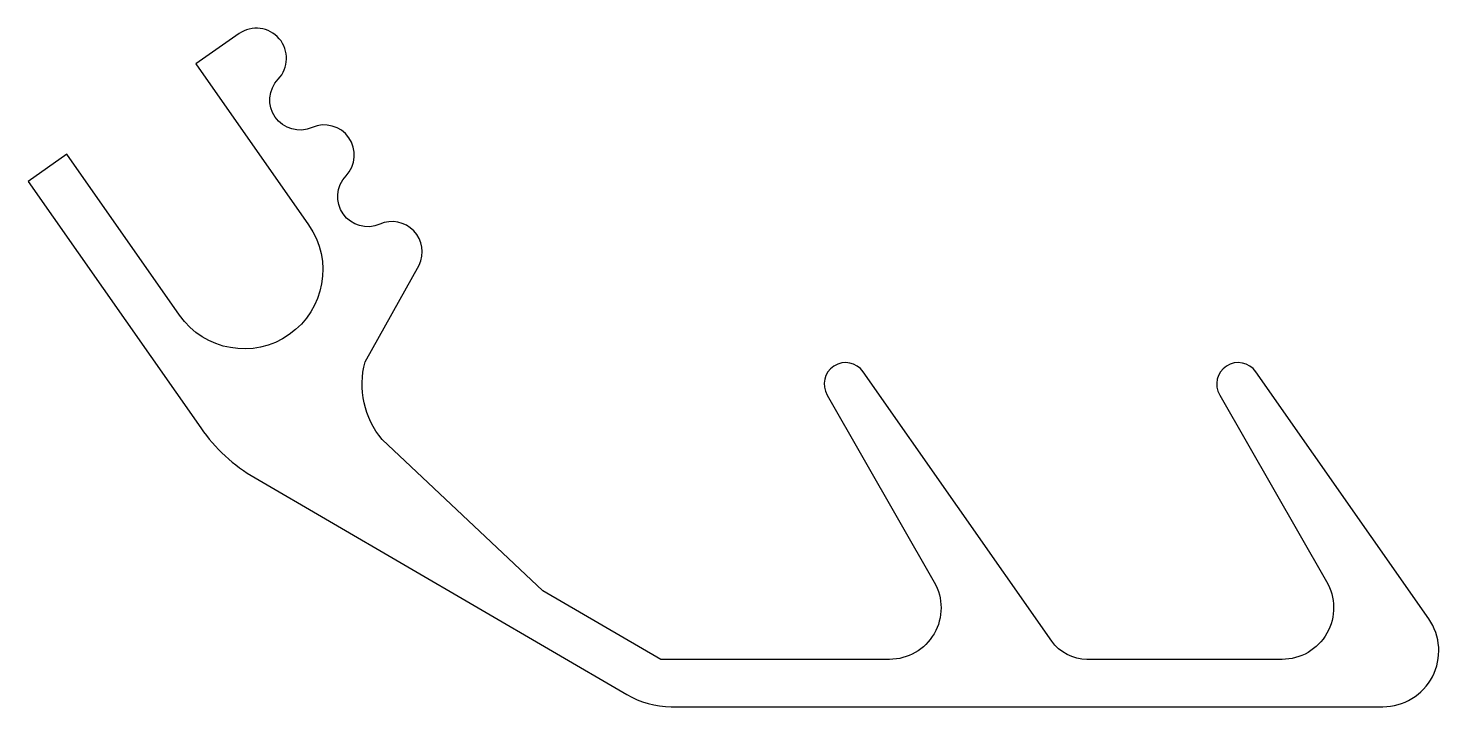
# Model space of a CAD drawing. Extents: x 474 to 638, y 90 to 169.
import ezdxf

# ---------------------------------------------------------------- set-up
doc = ezdxf.new("R2010")
doc.units = 0
doc.header["$LTSCALE"] = 15
doc.layers.get('0').update_dxf_attribs({"linetype": 'CONTINUOUS'})

msp = doc.modelspace()

# ---------------------------------------------------------------- linework, layer by layer
at = {"color": 0, "linetype": 'BYBLOCK', "ltscale": 0.05}
msp.add_lwpolyline([(543.8, 91.87, 0.137016), (548.98, 90.43), (631.71, 90.43, 0.606815), (637.04, 100.65), (616.94, 129.36, 0.963978), (612.74, 126.65), (625.14, 105, -0.581996), (619.99, 95.93), (597.31, 95.93, -0.244698), (593.21, 98.06), (571.3, 129.36, 0.963978), (567.1, 126.65), (579.55, 104.91, -0.576249), (574.35, 95.93), (547.77, 95.93), (534.06, 103.91), (515.35, 121.5, -0.244284), (513.38, 130.51), (519.66, 141.77, 0.700374), (515.1, 146.52, -0.821591), (511.16, 152.14, 0.821634), (507.21, 157.76, -0.821676), (503.27, 163.38, 0.906405), (498.73, 168.67), (493.71, 165.15), (506.81, 146.43, -1), (491.82, 135.93), (478.72, 154.65), (474.21, 151.5), (494.28, 122.84, 0.108602), (500.6, 117.02)], format="xyb", close=True, dxfattribs=at)

doc.saveas('drawing.dxf')
